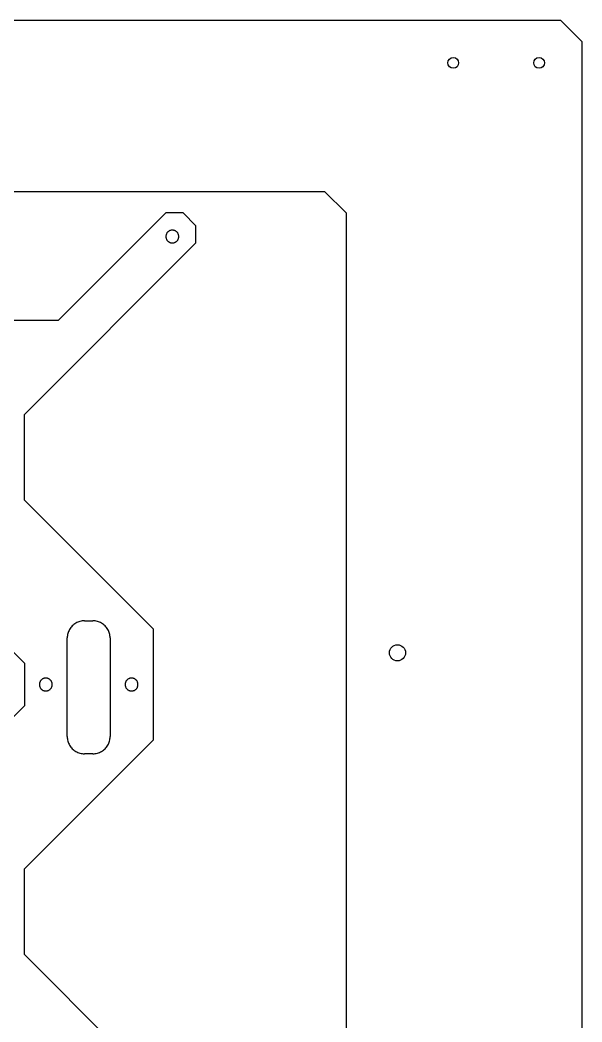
# Model space of a CAD drawing. Header units: millimetres. Extents: x -207 to 207, y -207 to 207.
# Drawn here: x 60.4 to 206.8, y -54.4 to 206.8 of the extents above; entities that cross this region are included whole.
import ezdxf

# ---------------------------------------------------------------- set-up
doc = ezdxf.new("R2010")
doc.units = ezdxf.units.MM
doc.layers.get('0').update_dxf_attribs({"true_color": 0xffffff})

msp = doc.modelspace()

# ---------------------------------------------------------------- linework, layer by layer
for p, q in [((-201.23, 206.82), (201.23, 206.82)), ((201.23, 206.82), (206.82, 201.23)), ((206.82, 201.23), (206.82, -201.23)), ((-139.74, 162.1), (139.74, 162.1)), ((139.74, 162.1), (145.33, 156.51)), ((98.38, 156.51), (70.43, 128.56)), ((102.85, 156.51), (98.38, 156.51)), ((106.2, 153.16), (102.85, 156.51)), ((145.33, 156.51), (145.33, -145.33)), ((98.87, 151.55), (98.79, 151.47)), ((98.95, 151.62), (98.87, 151.55)), ((99.03, 151.69), (98.95, 151.62)), ((99.12, 151.76), (99.03, 151.69)), ((99.22, 151.81), (99.12, 151.76)), ((99.31, 151.87), (99.22, 151.81)), ((99.41, 151.91), (99.31, 151.87)), ((99.52, 151.95), (99.41, 151.91)), ((99.62, 151.98), (99.52, 151.95)), ((99.73, 152.01), (99.62, 151.98)), ((99.84, 152.02), (99.73, 152.01)), ((99.95, 152.04), (99.84, 152.02)), ((100.06, 152.04), (99.95, 152.04)), ((100.16, 152.04), (100.06, 152.04)), ((100.27, 152.02), (100.16, 152.04)), ((100.38, 152.01), (100.27, 152.02)), ((100.49, 151.98), (100.38, 152.01)), ((100.59, 151.95), (100.49, 151.98)), ((100.7, 151.91), (100.59, 151.95)), ((100.8, 151.87), (100.7, 151.91)), ((100.89, 151.81), (100.8, 151.87)), ((100.99, 151.76), (100.89, 151.81)), ((101.08, 151.69), (100.99, 151.76)), ((101.16, 151.62), (101.08, 151.69)), ((101.24, 151.55), (101.16, 151.62)), ((101.32, 151.47), (101.24, 151.55)), ((106.2, 148.69), (106.2, 153.16)), ((98.39, 150.58), (98.38, 150.47)), ((98.38, 150.47), (98.38, 150.36)), ((98.38, 150.36), (98.38, 150.25)), ((98.38, 150.25), (98.39, 150.14)), ((98.41, 150.69), (98.39, 150.58)), ((98.39, 150.14), (98.41, 150.04)), ((98.44, 150.8), (98.41, 150.69)), ((98.41, 150.04), (98.44, 149.93)), ((98.47, 150.9), (98.44, 150.8)), ((98.44, 149.93), (98.47, 149.82)), ((98.51, 151), (98.47, 150.9)), ((98.47, 149.82), (98.51, 149.72)), ((98.55, 151.1), (98.51, 151)), ((98.51, 149.72), (98.55, 149.62)), ((98.6, 151.2), (98.55, 151.1)), ((98.55, 149.62), (98.6, 149.52)), ((98.66, 151.29), (98.6, 151.2)), ((98.6, 149.52), (98.66, 149.43)), ((98.72, 151.38), (98.66, 151.29)), ((98.66, 149.43), (98.72, 149.34)), ((98.79, 151.47), (98.72, 151.38)), ((98.72, 149.34), (98.79, 149.26)), ((98.79, 149.26), (98.87, 149.18)), ((98.87, 149.18), (98.95, 149.1)), ((98.95, 149.1), (99.03, 149.03)), ((99.03, 149.03), (99.12, 148.97)), ((99.12, 148.97), (99.22, 148.91)), ((100.89, 148.91), (100.99, 148.97)), ((100.99, 148.97), (101.08, 149.03)), ((101.08, 149.03), (101.16, 149.1)), ((101.16, 149.1), (101.24, 149.18)), ((101.24, 149.18), (101.32, 149.26)), ((101.39, 151.38), (101.32, 151.47)), ((101.32, 149.26), (101.39, 149.34)), ((101.45, 151.29), (101.39, 151.38)), ((101.39, 149.34), (101.45, 149.43)), ((101.51, 151.2), (101.45, 151.29)), ((101.45, 149.43), (101.51, 149.52)), ((101.56, 151.1), (101.51, 151.2)), ((101.51, 149.52), (101.56, 149.62)), ((101.6, 151), (101.56, 151.1)), ((101.56, 149.62), (101.6, 149.72)), ((101.64, 150.9), (101.6, 151)), ((101.6, 149.72), (101.64, 149.82)), ((101.67, 150.8), (101.64, 150.9)), ((101.64, 149.82), (101.67, 149.93)), ((101.7, 150.69), (101.67, 150.8)), ((101.67, 149.93), (101.7, 150.04)), ((101.72, 150.58), (101.7, 150.69)), ((101.7, 150.04), (101.72, 150.14)), ((101.73, 150.47), (101.72, 150.58)), ((101.72, 150.14), (101.73, 150.25)), ((101.73, 150.36), (101.73, 150.47)), ((101.73, 150.25), (101.73, 150.36)), ((106.2, 148.69), (61.49, 103.97)), ((99.22, 148.91), (99.31, 148.86)), ((99.31, 148.86), (99.41, 148.81)), ((99.41, 148.81), (99.52, 148.77)), ((99.52, 148.77), (99.62, 148.74)), ((99.62, 148.74), (99.73, 148.72)), ((99.73, 148.72), (99.84, 148.7)), ((99.84, 148.7), (99.95, 148.69)), ((99.95, 148.69), (100.06, 148.69)), ((100.06, 148.69), (100.16, 148.69)), ((100.16, 148.69), (100.27, 148.7)), ((100.27, 148.7), (100.38, 148.72)), ((100.38, 148.72), (100.49, 148.74)), ((100.49, 148.74), (100.59, 148.77)), ((100.59, 148.77), (100.7, 148.81)), ((100.7, 148.81), (100.8, 148.86)), ((100.8, 148.86), (100.89, 148.91)), ((-103.97, 128.56), (70.43, 128.56)), ((61.49, 81.61), (61.49, 103.97)), ((95.02, 48.07), (61.49, 81.61)), ((39.13, 61.49), (61.49, 39.13)), ((75.16, 49.69), (74.9, 49.55)), ((75.43, 49.81), (75.16, 49.69)), ((75.7, 49.92), (75.43, 49.81)), ((75.98, 50), (75.7, 49.92)), ((76.27, 50.07), (75.98, 50)), ((76.55, 50.12), (76.27, 50.07)), ((76.85, 50.14), (76.55, 50.12)), ((77.14, 50.15), (76.85, 50.14)), ((77.14, 50.15), (79.37, 50.15)), ((79.67, 50.14), (79.37, 50.15)), ((79.96, 50.12), (79.67, 50.14)), ((80.25, 50.07), (79.96, 50.12)), ((80.53, 50), (80.25, 50.07)), ((80.81, 49.92), (80.53, 50)), ((81.08, 49.81), (80.81, 49.92)), ((81.35, 49.69), (81.08, 49.81)), ((81.61, 49.55), (81.35, 49.69)), ((72.9, 47.12), (72.82, 46.84)), ((73.01, 47.39), (72.9, 47.12)), ((73.13, 47.66), (73.01, 47.39)), ((73.26, 47.92), (73.13, 47.66)), ((73.42, 48.17), (73.26, 47.92)), ((73.59, 48.4), (73.42, 48.17)), ((73.78, 48.63), (73.59, 48.4)), ((73.98, 48.84), (73.78, 48.63)), ((74.19, 49.04), (73.98, 48.84)), ((74.42, 49.23), (74.19, 49.04)), ((74.65, 49.4), (74.42, 49.23)), ((74.9, 49.55), (74.65, 49.4)), ((81.86, 49.4), (81.61, 49.55)), ((82.1, 49.23), (81.86, 49.4)), ((82.32, 49.04), (82.1, 49.23)), ((82.54, 48.84), (82.32, 49.04)), ((82.74, 48.63), (82.54, 48.84)), ((82.92, 48.4), (82.74, 48.63)), ((83.09, 48.17), (82.92, 48.4)), ((83.25, 47.92), (83.09, 48.17)), ((83.38, 47.66), (83.25, 47.92)), ((83.5, 47.39), (83.38, 47.66)), ((83.61, 47.12), (83.5, 47.39)), ((83.69, 46.84), (83.61, 47.12)), ((95.02, 48.07), (95.02, 19)), ((72.68, 45.97), (72.67, 45.68)), ((72.67, 19.97), (72.67, 45.68)), ((72.7, 46.27), (72.68, 45.97)), ((72.75, 46.55), (72.7, 46.27)), ((72.82, 46.84), (72.75, 46.55)), ((83.76, 46.55), (83.69, 46.84)), ((83.81, 46.27), (83.76, 46.55)), ((83.84, 45.97), (83.81, 46.27)), ((83.85, 45.68), (83.84, 45.97)), ((83.85, 45.68), (83.85, 19.97)), ((61.49, 39.13), (61.49, 27.95)), ((65.46, 33.97), (65.43, 33.87)), ((65.49, 34.08), (65.46, 33.97)), ((65.53, 34.18), (65.49, 34.08)), ((65.57, 34.28), (65.53, 34.18)), ((65.62, 34.38), (65.57, 34.28)), ((65.68, 34.47), (65.62, 34.38)), ((65.75, 34.56), (65.68, 34.47)), ((65.82, 34.64), (65.75, 34.56)), ((65.89, 34.72), (65.82, 34.64)), ((65.97, 34.8), (65.89, 34.72)), ((66.06, 34.87), (65.97, 34.8)), ((66.14, 34.93), (66.06, 34.87)), ((66.24, 34.99), (66.14, 34.93)), ((66.33, 35.04), (66.24, 34.99)), ((66.43, 35.09), (66.33, 35.04)), ((66.54, 35.13), (66.43, 35.09)), ((66.64, 35.16), (66.54, 35.13)), ((66.75, 35.18), (66.64, 35.16)), ((66.86, 35.2), (66.75, 35.18)), ((66.97, 35.21), (66.86, 35.2)), ((67.08, 35.21), (66.97, 35.21)), ((67.19, 35.21), (67.08, 35.21)), ((67.29, 35.2), (67.19, 35.21)), ((67.4, 35.18), (67.29, 35.2)), ((67.51, 35.16), (67.4, 35.18)), ((67.62, 35.13), (67.51, 35.16)), ((67.72, 35.09), (67.62, 35.13)), ((67.82, 35.04), (67.72, 35.09)), ((67.91, 34.99), (67.82, 35.04)), ((68.01, 34.93), (67.91, 34.99)), ((68.1, 34.87), (68.01, 34.93)), ((68.18, 34.8), (68.1, 34.87)), ((68.26, 34.72), (68.18, 34.8)), ((68.34, 34.64), (68.26, 34.72)), ((68.41, 34.56), (68.34, 34.64)), ((68.47, 34.47), (68.41, 34.56)), ((68.53, 34.38), (68.47, 34.47)), ((68.58, 34.28), (68.53, 34.38)), ((68.63, 34.18), (68.58, 34.28)), ((68.66, 34.08), (68.63, 34.18)), ((68.7, 33.97), (68.66, 34.08)), ((68.72, 33.87), (68.7, 33.97)), ((87.82, 33.97), (87.79, 33.87)), ((87.85, 34.08), (87.82, 33.97)), ((87.89, 34.18), (87.85, 34.08)), ((87.93, 34.28), (87.89, 34.18)), ((87.98, 34.38), (87.93, 34.28)), ((88.04, 34.47), (87.98, 34.38)), ((88.1, 34.56), (88.04, 34.47)), ((88.17, 34.64), (88.1, 34.56)), ((88.25, 34.72), (88.17, 34.64)), ((88.33, 34.8), (88.25, 34.72)), ((88.41, 34.87), (88.33, 34.8)), ((88.5, 34.93), (88.41, 34.87)), ((88.6, 34.99), (88.5, 34.93)), ((88.69, 35.04), (88.6, 34.99)), ((88.79, 35.09), (88.69, 35.04)), ((88.9, 35.13), (88.79, 35.09)), ((89, 35.16), (88.9, 35.13)), ((89.11, 35.18), (89, 35.16)), ((89.22, 35.2), (89.11, 35.18)), ((89.33, 35.21), (89.22, 35.2)), ((89.43, 35.21), (89.33, 35.21)), ((89.54, 35.21), (89.43, 35.21)), ((89.65, 35.2), (89.54, 35.21)), ((89.76, 35.18), (89.65, 35.2)), ((89.87, 35.16), (89.76, 35.18)), ((89.97, 35.13), (89.87, 35.16)), ((90.08, 35.09), (89.97, 35.13)), ((90.18, 35.04), (90.08, 35.09)), ((90.27, 34.99), (90.18, 35.04)), ((90.37, 34.93), (90.27, 34.99)), ((90.46, 34.87), (90.37, 34.93)), ((90.54, 34.8), (90.46, 34.87)), ((90.62, 34.72), (90.54, 34.8)), ((90.7, 34.64), (90.62, 34.72)), ((90.77, 34.56), (90.7, 34.64)), ((90.83, 34.47), (90.77, 34.56)), ((90.89, 34.38), (90.83, 34.47)), ((90.94, 34.28), (90.89, 34.38)), ((90.98, 34.18), (90.94, 34.28)), ((91.02, 34.08), (90.98, 34.18)), ((91.05, 33.97), (91.02, 34.08)), ((91.08, 33.87), (91.05, 33.97)), ((65.41, 33.76), (65.4, 33.65)), ((65.4, 33.65), (65.4, 33.54)), ((65.4, 33.54), (65.4, 33.43)), ((65.4, 33.43), (65.41, 33.32)), ((65.43, 33.87), (65.41, 33.76)), ((65.41, 33.32), (65.43, 33.21)), ((65.43, 33.21), (65.46, 33.1)), ((65.46, 33.1), (65.49, 33)), ((65.49, 33), (65.53, 32.9)), ((65.53, 32.9), (65.57, 32.8)), ((65.57, 32.8), (65.62, 32.7)), ((65.62, 32.7), (65.68, 32.61)), ((65.68, 32.61), (65.75, 32.52)), ((65.75, 32.52), (65.82, 32.43)), ((65.82, 32.43), (65.89, 32.35)), ((65.89, 32.35), (65.97, 32.28)), ((65.97, 32.28), (66.06, 32.21)), ((66.06, 32.21), (66.14, 32.14)), ((66.14, 32.14), (66.24, 32.09)), ((66.24, 32.09), (66.33, 32.03)), ((66.33, 32.03), (66.43, 31.99)), ((66.43, 31.99), (66.54, 31.95)), ((66.54, 31.95), (66.64, 31.92)), ((66.64, 31.92), (66.75, 31.89)), ((66.75, 31.89), (66.86, 31.88)), ((66.86, 31.88), (66.97, 31.86)), ((66.97, 31.86), (67.08, 31.86)), ((67.08, 31.86), (67.19, 31.86)), ((67.19, 31.86), (67.29, 31.88)), ((67.29, 31.88), (67.4, 31.89)), ((67.4, 31.89), (67.51, 31.92)), ((67.51, 31.92), (67.62, 31.95)), ((67.62, 31.95), (67.72, 31.99)), ((67.72, 31.99), (67.82, 32.03)), ((67.82, 32.03), (67.91, 32.09)), ((67.91, 32.09), (68.01, 32.14)), ((68.01, 32.14), (68.1, 32.21)), ((68.1, 32.21), (68.18, 32.28)), ((68.18, 32.28), (68.26, 32.35)), ((68.26, 32.35), (68.34, 32.43)), ((68.34, 32.43), (68.41, 32.52)), ((68.41, 32.52), (68.47, 32.61)), ((68.47, 32.61), (68.53, 32.7)), ((68.53, 32.7), (68.58, 32.8)), ((68.58, 32.8), (68.63, 32.9)), ((68.63, 32.9), (68.66, 33)), ((68.66, 33), (68.7, 33.1)), ((68.7, 33.1), (68.72, 33.21)), ((68.74, 33.76), (68.72, 33.87)), ((68.72, 33.21), (68.74, 33.32)), ((68.75, 33.65), (68.74, 33.76)), ((68.74, 33.32), (68.75, 33.43)), ((68.75, 33.54), (68.75, 33.65)), ((68.75, 33.43), (68.75, 33.54)), ((87.77, 33.76), (87.76, 33.65)), ((87.76, 33.65), (87.76, 33.54)), ((87.76, 33.54), (87.76, 33.43)), ((87.76, 33.43), (87.77, 33.32)), ((87.79, 33.87), (87.77, 33.76)), ((87.77, 33.32), (87.79, 33.21)), ((87.79, 33.21), (87.82, 33.1)), ((87.82, 33.1), (87.85, 33)), ((87.85, 33), (87.89, 32.9)), ((87.89, 32.9), (87.93, 32.8)), ((87.93, 32.8), (87.98, 32.7)), ((87.98, 32.7), (88.04, 32.61)), ((88.04, 32.61), (88.1, 32.52)), ((88.1, 32.52), (88.17, 32.43)), ((88.17, 32.43), (88.25, 32.35)), ((88.25, 32.35), (88.33, 32.28)), ((88.33, 32.28), (88.41, 32.21)), ((88.41, 32.21), (88.5, 32.14)), ((88.5, 32.14), (88.6, 32.09)), ((88.6, 32.09), (88.69, 32.03)), ((88.69, 32.03), (88.79, 31.99)), ((88.79, 31.99), (88.9, 31.95)), ((88.9, 31.95), (89, 31.92)), ((89, 31.92), (89.11, 31.89)), ((89.11, 31.89), (89.22, 31.88)), ((89.22, 31.88), (89.33, 31.86)), ((89.33, 31.86), (89.43, 31.86)), ((89.43, 31.86), (89.54, 31.86)), ((89.54, 31.86), (89.65, 31.88)), ((89.65, 31.88), (89.76, 31.89)), ((89.76, 31.89), (89.87, 31.92)), ((89.87, 31.92), (89.97, 31.95)), ((89.97, 31.95), (90.08, 31.99)), ((90.08, 31.99), (90.18, 32.03)), ((90.18, 32.03), (90.27, 32.09)), ((90.27, 32.09), (90.37, 32.14)), ((90.37, 32.14), (90.46, 32.21)), ((90.46, 32.21), (90.54, 32.28)), ((90.54, 32.28), (90.62, 32.35)), ((90.62, 32.35), (90.7, 32.43)), ((90.7, 32.43), (90.77, 32.52)), ((90.77, 32.52), (90.83, 32.61)), ((90.83, 32.61), (90.89, 32.7)), ((90.89, 32.7), (90.94, 32.8)), ((90.94, 32.8), (90.98, 32.9)), ((90.98, 32.9), (91.02, 33)), ((91.02, 33), (91.05, 33.1)), ((91.05, 33.1), (91.08, 33.21)), ((91.1, 33.76), (91.08, 33.87)), ((91.08, 33.21), (91.1, 33.32)), ((91.11, 33.65), (91.1, 33.76)), ((91.1, 33.32), (91.11, 33.43)), ((91.11, 33.54), (91.11, 33.65)), ((91.11, 33.43), (91.11, 33.54)), ((61.49, 27.95), (39.13, 5.59)), ((61.49, -14.53), (95.02, 19)), ((72.67, 19.97), (72.68, 19.68)), ((72.68, 19.68), (72.7, 19.39)), ((72.7, 19.39), (72.75, 19.1)), ((72.75, 19.1), (72.82, 18.81)), ((72.82, 18.81), (72.9, 18.53)), ((72.9, 18.53), (73.01, 18.26)), ((83.5, 18.26), (83.61, 18.53)), ((83.61, 18.53), (83.69, 18.81)), ((83.69, 18.81), (83.76, 19.1)), ((83.76, 19.1), (83.81, 19.39)), ((83.81, 19.39), (83.84, 19.68)), ((83.84, 19.68), (83.85, 19.97)), ((73.01, 18.26), (73.13, 17.99)), ((73.13, 17.99), (73.26, 17.73)), ((73.26, 17.73), (73.42, 17.49)), ((73.42, 17.49), (73.59, 17.25)), ((73.59, 17.25), (73.78, 17.02)), ((73.78, 17.02), (73.98, 16.81)), ((73.98, 16.81), (74.19, 16.61)), ((74.19, 16.61), (74.42, 16.42)), ((74.42, 16.42), (74.65, 16.25)), ((74.65, 16.25), (74.9, 16.1)), ((74.9, 16.1), (75.16, 15.96)), ((75.16, 15.96), (75.43, 15.84)), ((75.43, 15.84), (75.7, 15.74)), ((75.7, 15.74), (75.98, 15.65)), ((80.53, 15.65), (80.81, 15.74)), ((80.81, 15.74), (81.08, 15.84)), ((81.08, 15.84), (81.35, 15.96)), ((81.35, 15.96), (81.61, 16.1)), ((81.61, 16.1), (81.86, 16.25)), ((81.86, 16.25), (82.1, 16.42)), ((82.1, 16.42), (82.32, 16.61)), ((82.32, 16.61), (82.54, 16.81)), ((82.54, 16.81), (82.74, 17.02)), ((82.74, 17.02), (82.92, 17.25)), ((82.92, 17.25), (83.09, 17.49)), ((83.09, 17.49), (83.25, 17.73)), ((83.25, 17.73), (83.38, 17.99)), ((83.38, 17.99), (83.5, 18.26)), ((75.98, 15.65), (76.27, 15.58)), ((76.27, 15.58), (76.55, 15.54)), ((76.55, 15.54), (76.85, 15.51)), ((76.85, 15.51), (77.14, 15.5)), ((79.37, 15.5), (77.14, 15.5)), ((79.37, 15.5), (79.67, 15.51)), ((79.67, 15.51), (79.96, 15.54)), ((79.96, 15.54), (80.25, 15.58)), ((80.25, 15.58), (80.53, 15.65)), ((61.49, -36.89), (61.49, -14.53)), ((106.2, -81.61), (61.49, -36.89))]:
    msp.add_line(p, q)
for centre, radius in [((173.28, 195.64), 1.4), ((195.64, 195.64), 1.4), ((158.73, 41.82), 2.1)]:
    msp.add_circle(centre, radius)

doc.saveas('drawing.dxf')
